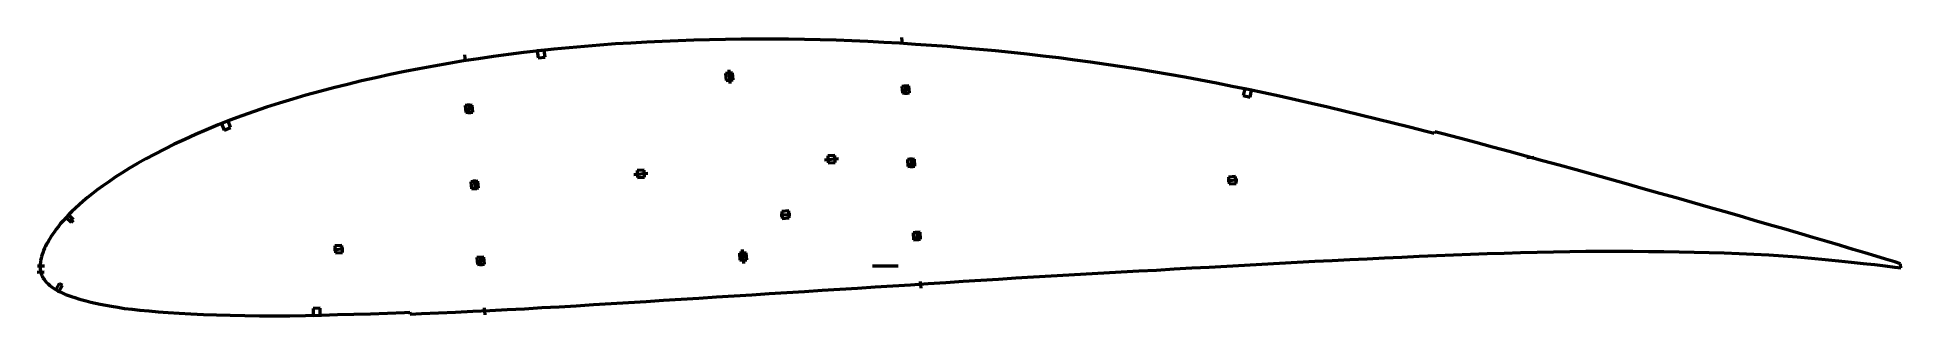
# Model space of a CAD drawing. Header units: metres. Extents: x -400 to 666, y -29 to 131.
import ezdxf

# ---------------------------------------------------------------- set-up
doc = ezdxf.new("R2010")
doc.units = ezdxf.units.M
for name, color, linetype, lineweight in [('FoilLayer', 1, 'Continuous', 50), ('StringerLayer', 1, 'Continuous', 50), ('SubLayer', 1, 'Continuous', 50)]:
    doc.layers.add(name, color=color, linetype=linetype, lineweight=lineweight)

msp = doc.modelspace()

# ---------------------------------------------------------------- linework, layer by layer
at = {"layer": 'FoilLayer'}
for p, q in [((-42.3, 128.3), (-51.2, 127.8)), ((-33.3, 128.7), (-42.3, 128.3)), ((-24.3, 129), (-33.3, 128.7)), ((-15.2, 129.2), (-24.3, 129)), ((-6.2, 129.4), (-15.2, 129.2)), ((2.8, 129.5), (-6.2, 129.4)), ((11.9, 129.6), (2.8, 129.5)), ((20.9, 129.6), (11.9, 129.6)), ((30, 129.5), (20.9, 129.6)), ((39, 129.4), (30, 129.5)), ((48.1, 129.2), (39, 129.4)), ((57.2, 128.9), (48.1, 129.2)), ((66.2, 128.6), (57.2, 128.9)), ((75.3, 128.2), (66.2, 128.6)), ((84.4, 127.7), (75.3, 128.2)), ((-147.4, 118.4), (-156, 117.1)), ((-138.9, 119.6), (-147.4, 118.4)), ((-130.3, 120.8), (-138.9, 119.6)), ((-121.6, 121.9), (-130.3, 120.8)), ((-113, 122.9), (-121.6, 121.9)), ((-104.3, 123.8), (-113, 122.9)), ((-95.6, 124.7), (-104.3, 123.8)), ((-86.8, 125.4), (-95.6, 124.7)), ((-78, 126.1), (-86.8, 125.4)), ((-69.1, 126.8), (-78, 126.1)), ((-60.2, 127.3), (-69.1, 126.8)), ((-51.2, 127.8), (-60.2, 127.3)), ((93.5, 127.2), (84.4, 127.7)), ((102.6, 126.6), (93.5, 127.2)), ((111.8, 126), (102.6, 126.6)), ((120.9, 125.3), (111.8, 126)), ((130, 124.5), (120.9, 125.3)), ((139.2, 123.7), (130, 124.5)), ((148.3, 122.8), (139.2, 123.7)), ((157.5, 121.9), (148.3, 122.8)), ((166.6, 120.9), (157.5, 121.9)), ((175.6, 119.9), (166.6, 120.9)), ((184.7, 118.8), (175.6, 119.9)), ((193.8, 117.6), (184.7, 118.8)), ((202.8, 116.4), (193.8, 117.6)), ((-206.2, 107.5), (-214.4, 105.7)), ((-198, 109.3), (-206.2, 107.5)), ((-189.7, 111), (-198, 109.3)), ((-181.4, 112.6), (-189.7, 111)), ((-173, 114.2), (-181.4, 112.6)), ((-164.5, 115.7), (-173, 114.2)), ((-156, 117.1), (-164.5, 115.7)), ((211.8, 115.1), (202.8, 116.4)), ((220.8, 113.8), (211.8, 115.1)), ((229.8, 112.4), (220.8, 113.8)), ((238.8, 110.9), (229.8, 112.4)), ((247.8, 109.4), (238.8, 110.9)), ((256.8, 107.8), (247.8, 109.4)), ((265.8, 106.2), (256.8, 107.8)), ((-246.2, 97.5), (-253.8, 95.3)), ((-238.3, 99.6), (-246.2, 97.5)), ((-230.4, 101.7), (-238.3, 99.6)), ((-222.4, 103.7), (-230.4, 101.7)), ((-214.4, 105.7), (-222.4, 103.7)), ((274.8, 104.4), (265.8, 106.2)), ((283.8, 102.6), (274.8, 104.4)), ((292.9, 100.8), (283.8, 102.6)), ((301.9, 98.9), (292.9, 100.8)), ((311, 96.9), (301.9, 98.9)), ((320.1, 94.9), (311, 96.9)), ((-282.9, 85.7), (-289.8, 83.2)), ((-275.9, 88.2), (-282.9, 85.7)), ((-268.7, 90.6), (-275.9, 88.2)), ((-261.3, 93), (-268.7, 90.6)), ((-253.8, 95.3), (-261.3, 93)), ((329.3, 92.8), (320.1, 94.9)), ((338.6, 90.6), (329.3, 92.8)), ((347.9, 88.4), (338.6, 90.6)), ((357.3, 86.1), (347.9, 88.4)), ((366.6, 83.9), (357.3, 86.1)), ((-309.5, 75.1), (-315.6, 72.3)), ((-303.1, 77.8), (-309.5, 75.1)), ((-296.5, 80.5), (-303.1, 77.8)), ((-289.8, 83.2), (-296.5, 80.5)), ((376, 81.5), (366.6, 83.9)), ((385.4, 79.2), (376, 81.5)), ((394.8, 76.8), (385.4, 79.2)), ((399.5, 75.6), (394.8, 76.8)), ((399.8, 76.6), (399.5, 75.6)), ((404.4, 75.4), (399.8, 76.6)), ((413.9, 72.9), (404.4, 75.4)), ((-327.2, 66.7), (-332.7, 63.9)), ((-321.6, 69.5), (-327.2, 66.7)), ((-315.6, 72.3), (-321.6, 69.5)), ((423.3, 70.4), (413.9, 72.9)), ((432.8, 67.9), (423.3, 70.4)), ((442.3, 65.3), (432.8, 67.9)), ((451.8, 62.7), (442.3, 65.3)), ((-347.2, 55.8), (-351.4, 53.2)), ((-342.7, 58.5), (-347.2, 55.8)), ((-337.8, 61.2), (-342.7, 58.5)), ((-332.7, 63.9), (-337.8, 61.2)), ((461.4, 60.1), (451.8, 62.7)), ((471, 57.5), (461.4, 60.1)), ((480.6, 54.8), (471, 57.5)), ((490.2, 52.2), (480.6, 54.8)), ((-365.6, 43.4), (-368.6, 41.2)), ((-362.5, 45.8), (-365.6, 43.4)), ((-359.1, 48.1), (-362.5, 45.8)), ((-355.4, 50.6), (-359.1, 48.1)), ((-351.4, 53.2), (-355.4, 50.6)), ((499.8, 49.5), (490.2, 52.2)), ((509.4, 46.8), (499.8, 49.5)), ((519, 44.1), (509.4, 46.8)), ((528.5, 41.4), (519, 44.1)), ((-378.1, 33), (-380.1, 31.1)), ((-376, 34.9), (-378.1, 33)), ((-373.7, 37), (-376, 34.9)), ((-371.3, 39), (-373.7, 37)), ((-368.6, 41.2), (-371.3, 39)), ((537.9, 38.8), (528.5, 41.4)), ((547.1, 36.2), (537.9, 38.8)), ((556.2, 33.6), (547.1, 36.2)), ((565.2, 31.1), (556.2, 33.6)), ((-387.9, 22.5), (-389.1, 21)), ((-386.6, 24.1), (-387.9, 22.5)), ((-385.1, 25.8), (-386.6, 24.1)), ((-383.6, 27.5), (-385.1, 25.8)), ((-381.9, 29.3), (-383.6, 27.5)), ((-380.1, 31.1), (-381.9, 29.3)), ((573.9, 28.6), (565.2, 31.1)), ((582.6, 26), (573.9, 28.6)), ((591.1, 23.5), (582.6, 26)), ((599.5, 21.1), (591.1, 23.5)), ((-395.2, 11.2), (-395.8, 10)), ((-394.6, 12.5), (-395.2, 11.2)), ((-393.8, 13.8), (-394.6, 12.5)), ((-393, 15.2), (-393.8, 13.8)), ((-392.2, 16.6), (-393, 15.2)), ((-391.2, 18), (-392.2, 16.6)), ((-390.2, 19.5), (-391.2, 18)), ((-389.1, 21), (-390.2, 19.5)), ((607.9, 18.7), (599.5, 21.1)), ((616.2, 16.2), (607.9, 18.7)), ((624.2, 13.9), (616.2, 16.2)), ((631.9, 11.6), (624.2, 13.9)), ((639.2, 9.4), (631.9, 11.6)), ((-398.3, 1), (-398.4, -0.1)), ((-398.2, 2), (-398.3, 1)), ((-398.1, 3.1), (-398.2, 2)), ((-397.8, 4.2), (-398.1, 3.1)), ((-397.6, 5.3), (-397.8, 4.2)), ((-397.2, 6.4), (-397.6, 5.3)), ((-396.8, 7.5), (-397.2, 6.4)), ((-396.4, 8.8), (-396.8, 7.5)), ((-395.8, 10), (-396.4, 8.8)), ((280.8, -0.1), (290.9, 0.4)), ((290.9, 0.4), (300.9, 0.9)), ((300.9, 0.9), (311, 1.5)), ((311, 1.5), (321, 2)), ((321, 2), (331.1, 2.6)), ((331.1, 2.6), (341.1, 3.1)), ((341.1, 3.1), (351.1, 3.6)), ((351.1, 3.6), (361.1, 4)), ((361.1, 4), (371.1, 4.5)), ((371.1, 4.5), (381, 5)), ((381, 5), (390.9, 5.5)), ((390.9, 5.5), (400.7, 5.9)), ((400.7, 5.9), (410.5, 6.3)), ((410.5, 6.3), (420.2, 6.7)), ((420.2, 6.7), (429.8, 7)), ((429.8, 7), (439.4, 7.3)), ((439.4, 7.3), (448.9, 7.6)), ((448.9, 7.6), (458.3, 7.8)), ((458.3, 7.8), (467.8, 8)), ((467.8, 8), (477.1, 8.1)), ((477.1, 8.1), (486.3, 8.3)), ((486.3, 8.3), (495.3, 8.4)), ((495.3, 8.4), (504.3, 8.3)), ((504.3, 8.3), (513.2, 8.3)), ((513.2, 8.3), (522.1, 8.2)), ((522.1, 8.2), (530.9, 8.2)), ((530.9, 8.2), (539.6, 8)), ((539.6, 8), (548.3, 7.8)), ((548.3, 7.8), (556.9, 7.6)), ((556.9, 7.6), (565.4, 7.4)), ((565.4, 7.4), (573.9, 7)), ((573.9, 7), (582.4, 6.6)), ((582.4, 6.6), (590.9, 6.2)), ((590.9, 6.2), (599.2, 5.7)), ((599.2, 5.7), (607.2, 5.1)), ((607.2, 5.1), (615.3, 4.4)), ((615.3, 4.4), (623.2, 3.6)), ((623.2, 3.6), (630.9, 2.9)), ((630.9, 2.9), (638.1, 2.1)), ((638.1, 2.1), (645, 1.4)), ((645.9, 7.4), (639.2, 9.4)), ((645, 1.4), (651.5, 0.7)), ((652.1, 5.6), (645.9, 7.4)), ((651.5, 0.7), (657.5, 0)), ((657.8, 3.8), (652.1, 5.6)), ((663, 2.2), (657.8, 3.8)), ((666.3, 1.2), (663, 2.2)), ((666.4, -1.2), (666.3, 1.2)), ((-398.4, -0.1), (-398.4, -1)), ((-398.4, -1), (-398.3, -2)), ((-398.3, -2), (-398.1, -2.9)), ((-398.1, -2.9), (-397.9, -3.9)), ((-397.9, -3.9), (-397.6, -4.9)), ((-397.6, -4.9), (-397.1, -5.8)), ((-397.1, -5.8), (-396.7, -6.8)), ((-396.7, -6.8), (-396.1, -7.7)), ((-396.1, -7.7), (-395.4, -8.6)), ((-395.4, -8.6), (-394.6, -9.5)), ((-394.6, -9.5), (-393.8, -10.3)), ((-393.8, -10.3), (-392.8, -11.2)), ((99.7, -10.8), (109.8, -10.1)), ((109.8, -10.1), (119.9, -9.5)), ((119.9, -9.5), (129.9, -8.8)), ((129.9, -8.8), (140, -8.2)), ((140, -8.2), (150.1, -7.6)), ((150.1, -7.6), (160.1, -6.9)), ((160.1, -6.9), (170.2, -6.3)), ((170.2, -6.3), (180.2, -5.7)), ((180.2, -5.7), (190.3, -5.1)), ((190.3, -5.1), (200.3, -4.6)), ((200.3, -4.6), (210.3, -4)), ((210.3, -4), (220.4, -3.5)), ((220.4, -3.5), (230.4, -2.9)), ((230.4, -2.9), (240.5, -2.4)), ((240.5, -2.4), (250.6, -1.8)), ((250.6, -1.8), (260.7, -1.2)), ((260.7, -1.2), (270.7, -0.7)), ((270.7, -0.7), (280.8, -0.1)), ((657.5, 0), (663, -0.7)), ((663, -0.7), (666.4, -1.2)), ((-392.8, -11.2), (-391.8, -12)), ((-391.8, -12), (-390.7, -12.8)), ((-390.7, -12.8), (-389.5, -13.5)), ((-389.5, -13.5), (-388.2, -14.2)), ((-388.2, -14.2), (-386.8, -14.9)), ((-386.8, -14.9), (-385.4, -15.6)), ((-385.4, -15.6), (-383.8, -16.3)), ((-383.8, -16.3), (-382.1, -16.9)), ((-382.1, -16.9), (-380.3, -17.6)), ((-380.3, -17.6), (-378.4, -18.2)), ((-378.4, -18.2), (-376.4, -18.8)), ((-376.4, -18.8), (-374.2, -19.5)), ((-374.2, -19.5), (-371.9, -20.1)), ((-371.9, -20.1), (-369.4, -20.7)), ((-369.4, -20.7), (-366.7, -21.3)), ((-366.7, -21.3), (-363.9, -21.9)), ((-71.6, -21.5), (-61.6, -20.9)), ((-61.6, -20.9), (-51.6, -20.3)), ((-51.6, -20.3), (-41.6, -19.7)), ((-41.6, -19.7), (-31.5, -19)), ((-31.5, -19), (-21.4, -18.4)), ((-21.4, -18.4), (-11.3, -17.8)), ((-11.3, -17.8), (-1.2, -17.1)), ((-1.2, -17.1), (8.9, -16.5)), ((8.9, -16.5), (18.9, -15.9)), ((18.9, -15.9), (29, -15.2)), ((29, -15.2), (39.1, -14.6)), ((39.1, -14.6), (49.2, -13.9)), ((49.2, -13.9), (59.3, -13.3)), ((59.3, -13.3), (69.4, -12.7)), ((69.4, -12.7), (79.5, -12)), ((79.5, -12), (89.6, -11.4)), ((89.6, -11.4), (99.7, -10.8)), ((-363.9, -21.9), (-360.8, -22.5)), ((-360.8, -22.5), (-357.4, -23.1)), ((-357.4, -23.1), (-353.8, -23.7)), ((-353.8, -23.7), (-350, -24.3)), ((-350, -24.3), (-345.7, -24.8)), ((-345.7, -24.8), (-341.2, -25.3)), ((-341.2, -25.3), (-336.2, -25.8)), ((-336.2, -25.8), (-330.8, -26.3)), ((-330.8, -26.3), (-325, -26.7)), ((-325, -26.7), (-318.7, -27.1)), ((-318.7, -27.1), (-312, -27.5)), ((-312, -27.5), (-304.9, -27.8)), ((-304.9, -27.8), (-297.4, -28)), ((-297.4, -28), (-289.5, -28.2)), ((-289.5, -28.2), (-281.2, -28.4)), ((-281.2, -28.4), (-272.8, -28.5)), ((-272.8, -28.5), (-264.2, -28.5)), ((-264.2, -28.5), (-255.4, -28.5)), ((-255.4, -28.5), (-246.5, -28.4)), ((-246.5, -28.4), (-237.4, -28.2)), ((-237.4, -28.2), (-228.2, -27.9)), ((-228.2, -27.9), (-218.8, -27.7)), ((-218.8, -27.7), (-209.3, -27.4)), ((-209.3, -27.4), (-199.6, -27)), ((-199.6, -27), (-189.9, -26.6)), ((-189.9, -26.6), (-186.7, -26.5)), ((-186.7, -26.5), (-186.6, -27.6)), ((-186.6, -27.6), (-180.1, -27.3)), ((-180.1, -27.3), (-170.3, -26.9)), ((-170.3, -26.9), (-160.6, -26.5)), ((-160.6, -26.5), (-150.8, -26)), ((-150.8, -26), (-141, -25.5)), ((-141, -25.5), (-131.1, -25)), ((-131.1, -25), (-121.2, -24.5)), ((-121.2, -24.5), (-111.3, -23.9)), ((-111.3, -23.9), (-101.4, -23.4)), ((-101.4, -23.4), (-91.5, -22.8)), ((-91.5, -22.8), (-81.6, -22.2)), ((-81.6, -22.2), (-71.6, -21.5))]:
    msp.add_line(p, q, dxfattribs=at)
at = {"layer": 'StringerLayer'}
for p, q in [((-109.8, 123.2), (-113.8, 122.8)), ((-113.8, 122.8), (-113.4, 118.8)), ((-113.4, 118.8), (-109.4, 119.3)), ((-109.4, 119.3), (-109.8, 123.2)), ((291, 101.2), (290.1, 97.3)), ((290.1, 97.3), (294.1, 96.5)), ((294.9, 100.4), (291, 101.2)), ((294.1, 96.5), (294.9, 100.4)), ((-290.8, 82.8), (-294.6, 81.3)), ((-294.6, 81.3), (-293.1, 77.6)), ((-293.1, 77.6), (-289.4, 79)), ((-289.4, 79), (-290.8, 82.8)), ((-382.1, 29.1), (-383.5, 27.6)), ((-383.5, 27.6), (-380.6, 24.9)), ((-379.2, 26.3), (-382.1, 29.1)), ((-380.6, 24.9), (-379.2, 26.3)), ((-387.4, -10.1), (-389.3, -13.6)), ((-385.6, -11.1), (-387.4, -10.1)), ((-389.3, -13.6), (-387.6, -14.6)), ((-387.6, -14.6), (-385.6, -11.1)), ((-238, -24.2), (-242, -24.3)), ((-242, -24.3), (-242, -28.3)), ((-242, -28.3), (-238, -28.2)), ((-238, -28.2), (-238, -24.2))]:
    msp.add_line(p, q, dxfattribs=at)
at = {"layer": 'SubLayer'}
for p, q in [((94.6, 130.6), (94.9, 126.6)), ((-155.4, 120.7), (-155.1, 116.7)), ((-2.1, 110.3), (-6.1, 110)), ((-6.1, 110), (-5.8, 106)), ((-4.3, 112.1), (-3.6, 104.2)), ((-1.8, 106.3), (-2.1, 110.3)), ((-5.8, 106), (-1.8, 106.3)), ((98.8, 102.9), (94.8, 102.6)), ((94.8, 102.6), (95.1, 98.6)), ((95.1, 98.6), (99.1, 98.9)), ((96.7, 103.7), (97.1, 97.7)), ((99.1, 98.9), (98.8, 102.9)), ((-151.1, 91.9), (-155.1, 91.6)), ((-155.1, 91.6), (-154.8, 87.6)), ((-154.8, 87.6), (-150.8, 87.9)), ((-153.2, 92.7), (-152.8, 86.7)), ((-150.8, 87.9), (-151.1, 91.9)), ((-52.7, 54.7), (-56.7, 54.4)), ((-56.7, 54.4), (-56.4, 50.4)), ((-52.4, 50.7), (-52.7, 54.7)), ((50.6, 60.6), (58.5, 61.3)), ((56.4, 63.1), (52.4, 62.8)), ((52.4, 62.8), (52.7, 58.8)), ((52.7, 58.8), (56.7, 59.1)), ((56.7, 59.1), (56.4, 63.1)), ((102, 61), (98, 60.7)), ((98, 60.7), (98.3, 56.7)), ((98.3, 56.7), (102.3, 57)), ((99.9, 61.9), (100.4, 55.9)), ((102.3, 57), (102, 61)), ((452.5, 61.9), (456.4, 62.2)), ((-147.8, 48.4), (-151.8, 48.1)), ((-151.8, 48.1), (-151.5, 44.1)), ((-151.5, 44.1), (-147.5, 44.5)), ((-149.9, 49.3), (-149.4, 43.3)), ((-147.5, 44.5), (-147.8, 48.4)), ((-58.5, 52.2), (-50.6, 52.9)), ((-56.4, 50.4), (-52.4, 50.7)), ((281, 48.7), (287, 49.1)), ((285.8, 51.1), (281.8, 50.7)), ((281.8, 50.7), (282.1, 46.8)), ((282.1, 46.8), (286.1, 47.1)), ((286.1, 47.1), (285.8, 51.1)), ((25.2, 29), (31.2, 29.5)), ((30.1, 31.4), (26.1, 31.1)), ((26.1, 31.1), (26.4, 27.1)), ((26.4, 27.1), (30.4, 27.4)), ((30.4, 27.4), (30.1, 31.4)), ((589.9, 23.4), (590.2, 24.3)), ((-225.7, 11.7), (-229.6, 11.4)), ((-229.6, 11.4), (-229.3, 7.4)), ((-225.3, 7.7), (-225.7, 11.7)), ((105.2, 19.2), (101.2, 18.9)), ((101.2, 18.9), (101.5, 14.9)), ((101.5, 14.9), (105.5, 15.2)), ((103.1, 20), (103.6, 14.1)), ((105.5, 15.2), (105.2, 19.2)), ((628.3, 12.1), (628.6, 13.1)), ((-399.9, 0), (-395.9, 0)), ((-230.5, 9.3), (-224.5, 9.8)), ((-229.3, 7.4), (-225.3, 7.7)), ((-144.5, 5), (-148.4, 4.7)), ((-148.4, 4.7), (-148.1, 0.7)), ((-148.1, 0.7), (-144.1, 1)), ((-146.5, 5.8), (-146.1, -0.1)), ((-144.1, 1), (-144.5, 5)), ((5.8, 7.5), (1.8, 7.2)), ((1.8, 7.2), (2.1, 3.2)), ((2.1, 3.2), (6.1, 3.5)), ((4.3, 1.4), (3.6, 9.3)), ((6.1, 3.5), (5.8, 7.5)), ((78, 0), (92.6, 0)), ((586.7, 5.9), (586.7, 6.9)), ((626.5, 2.8), (626.6, 3.8)), ((646.5, 0.7), (646.5, 1.7)), ((647.5, 6.4), (647.8, 7.4)), ((-400, -3.7), (-396, -3.4)), ((105.3, -8.9), (105.7, -12.8)), ((-144.2, -24.1), (-143.9, -28.1))]:
    msp.add_line(p, q, dxfattribs=at)

doc.saveas('drawing.dxf')
